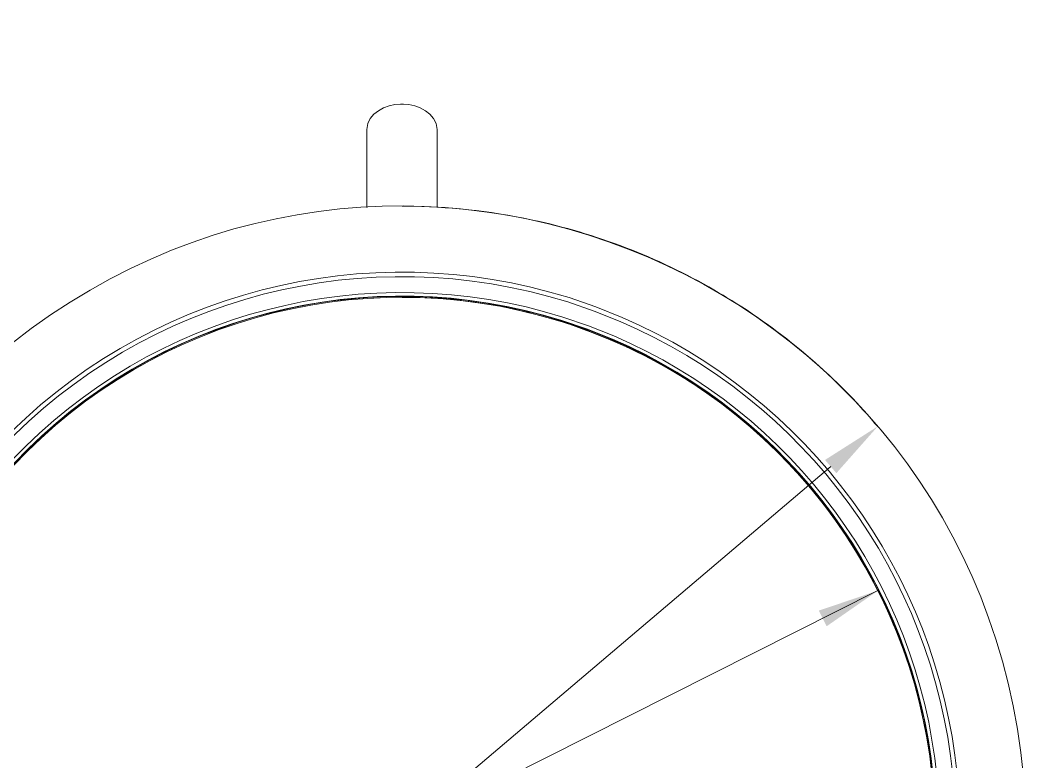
# Model space of a CAD drawing. Header units: millimetres. Extents: x 34 to 394, y 0 to 133.
# Drawn here: x 75.8 to 154.7, y 74.1 to 132.2 of the extents above; entities that cross this region are included whole.
import ezdxf

# ---------------------------------------------------------------- set-up
doc = ezdxf.new("R2010")
doc.units = ezdxf.units.MM

msp = doc.modelspace()

# ---------------------------------------------------------------- hatches: boundary and pattern name
h = msp.add_hatch(color=7)
h.dxf.hatch_style = 2
h.paths.add_polyline_path([(143.0661, 100.371697), (138.9386, 97.747101), (139.8276, 96.709899)])
h = msp.add_hatch(color=7)
h.dxf.hatch_style = 2
h.paths.add_polyline_path([(143.087196, 87.502399), (138.451696, 85.935995), (139.0656, 84.708399)])

# ---------------------------------------------------------------- linework, layer by layer
at = {"color": 7, "lineweight": 20}
for points in [[(102.9976, 117.537899), (102.9976, 123.591601)], [(108.5221, 117.537899), (108.5221, 123.591601)], [(43.582696, 15.937899), (139.3831, 97.239101)], [(143.087196, 87.502399), (68.432398, 49.910399)]]:
    msp.add_lwpolyline(points, dxfattribs=at)
for points, knots in [([(154.6866, 68.706399), (154.6866, 68.706399), (154.644196, 71.034697), (154.644196, 71.034697), (152.264392, 111.969619), (104.977389, 132.219417), (73.7241, 105.684601), (73.7241, 105.684601), (71.988398, 104.118197), (71.988398, 104.118197), (71.988398, 104.118197), (70.3586, 102.467197), (70.3586, 102.467197), (42.339895, 72.5527), (60.366804, 24.265607), (101.113696, 20.001899), (101.113696, 20.001899), (103.4421, 19.832601), (103.4421, 19.832601), (103.4421, 19.832601), (105.770398, 19.769101), (105.770398, 19.769101), (131.954305, 19.842796), (153.320291, 40.229507), (154.644196, 66.378101), (154.644196, 66.378101), (154.6866, 68.706399), (154.6866, 68.706399)], [0, 0, 0, 0, 1, 1, 1, 2, 2, 2, 3, 3, 3, 4, 4, 4, 5, 5, 5, 6, 6, 6, 7, 7, 7, 8, 8, 8, 9, 9, 9, 9]), ([(105.770398, 125.644697), (105.770398, 125.644697), (105.643398, 125.644697), (105.643398, 125.644697), (104.505689, 125.630621), (103.051187, 124.92429), (102.9976, 123.655101), (102.9976, 123.655101), (102.9976, 123.591601), (102.9976, 123.591601)], [0, 0, 0, 0, 1, 1, 1, 2, 2, 2, 3, 3, 3, 3]), ([(108.5221, 123.591601), (108.5221, 123.591601), (108.5221, 123.655101), (108.5221, 123.655101), (108.469889, 124.925419), (107.012493, 125.632703), (105.876196, 125.644697), (105.876196, 125.644697), (105.770398, 125.644697), (105.770398, 125.644697)], [0, 0, 0, 0, 1, 1, 1, 2, 2, 2, 3, 3, 3, 3]), ([(143.0661, 100.371697), (143.0661, 100.371697), (142.854398, 100.604601), (142.854398, 100.604601), (139.571801, 104.451219), (135.543396, 107.875704), (131.212696, 110.489399), (131.212696, 110.489399), (130.9376, 110.658697), (130.9376, 110.658697), (130.9376, 110.658697), (130.641196, 110.828101), (130.641196, 110.828101), (126.263612, 113.445289), (121.412917, 115.339388), (116.438398, 116.458399), (116.438398, 116.458399), (116.120898, 116.521899), (116.120898, 116.521899), (116.120898, 116.521899), (115.803398, 116.585399), (115.803398, 116.585399), (112.578303, 117.286404), (109.382807, 117.584113), (106.087898, 117.643697), (106.087898, 117.643697), (105.770398, 117.643697), (105.770398, 117.643697)], [0, 0, 0, 0, 1, 1, 1, 2, 2, 2, 3, 3, 3, 4, 4, 4, 5, 5, 5, 6, 6, 6, 7, 7, 7, 8, 8, 8, 9, 9, 9, 9]), ([(149.521898, 68.706399), (149.521898, 68.706399), (149.458398, 70.928899), (149.458398, 70.928899), (149.458398, 70.928899), (149.2891, 73.130197), (149.2891, 73.130197), (147.719203, 88.917708), (137.593811, 102.669021), (123.021196, 108.923101), (123.021196, 108.923101), (120.9681, 109.748601), (120.9681, 109.748601), (120.9681, 109.748601), (118.8726, 110.468197), (118.8726, 110.468197), (102.900903, 115.443105), (85.570307, 110.975492), (74.0416, 98.847697), (74.0416, 98.847697), (72.559898, 97.217899), (72.559898, 97.217899), (72.559898, 97.217899), (71.162898, 95.482197), (71.162898, 95.482197), (71.162898, 95.482197), (69.8506, 93.704197), (69.8506, 93.704197), (69.8506, 93.704197), (68.622898, 91.862697), (68.622898, 91.862697), (60.233807, 78.415196), (59.776607, 61.323501), (67.5011, 47.476197), (67.5011, 47.476197), (68.622898, 45.550101), (68.622898, 45.550101), (68.622898, 45.550101), (69.8506, 43.708601), (69.8506, 43.708601), (79.370308, 29.994294), (95.897206, 22.921805), (112.3956, 25.441697), (112.3956, 25.441697), (114.575696, 25.843899), (114.575696, 25.843899), (114.575696, 25.843899), (116.734696, 26.330697), (116.734696, 26.330697), (116.734696, 26.330697), (118.8726, 26.944601), (118.8726, 26.944601), (136.328714, 32.450404), (148.538001, 48.19731), (149.458398, 66.483899), (149.458398, 66.483899), (149.521898, 68.706399), (149.521898, 68.706399)], [0, 0, 0, 0, 1, 1, 1, 2, 2, 2, 3, 3, 3, 4, 4, 4, 5, 5, 5, 6, 6, 6, 7, 7, 7, 8, 8, 8, 9, 9, 9, 10, 10, 10, 11, 11, 11, 12, 12, 12, 13, 13, 13, 14, 14, 14, 15, 15, 15, 16, 16, 16, 17, 17, 17, 18, 18, 18, 19, 19, 19, 19]), ([(149.183196, 68.706399), (149.183196, 68.706399), (149.119696, 70.907697), (149.119696, 70.907697), (149.119696, 70.907697), (148.950398, 73.087899), (148.950398, 73.087899), (147.366814, 88.78009), (137.373289, 102.389304), (122.8731, 108.605601), (122.8731, 108.605601), (120.8411, 109.409899), (120.8411, 109.409899), (120.8411, 109.409899), (118.766696, 110.129601), (118.766696, 110.129601), (102.932689, 115.06281), (85.733008, 110.638307), (74.2956, 98.614899), (74.2956, 98.614899), (72.813898, 96.985101), (72.813898, 96.985101), (72.813898, 96.985101), (71.4381, 95.270601), (71.4381, 95.270601), (71.4381, 95.270601), (70.125696, 93.513697), (70.125696, 93.513697), (70.125696, 93.513697), (68.919196, 91.672197), (68.919196, 91.672197), (60.577483, 78.289219), (60.146706, 61.436319), (67.797398, 47.645601), (67.797398, 47.645601), (68.919196, 45.740601), (68.919196, 45.740601), (68.919196, 45.740601), (70.125696, 43.899101), (70.125696, 43.899101), (79.565006, 30.330492), (95.994608, 23.26721), (112.3321, 25.801601), (112.3321, 25.801601), (114.4911, 26.182601), (114.4911, 26.182601), (114.4911, 26.182601), (116.6501, 26.669399), (116.6501, 26.669399), (116.6501, 26.669399), (118.766696, 27.283197), (118.766696, 27.283197), (136.106817, 32.732591), (148.186599, 48.36241), (149.119696, 66.505101), (149.119696, 66.505101), (149.183196, 68.706399), (149.183196, 68.706399)], [0, 0, 0, 0, 1, 1, 1, 2, 2, 2, 3, 3, 3, 4, 4, 4, 5, 5, 5, 6, 6, 6, 7, 7, 7, 8, 8, 8, 9, 9, 9, 10, 10, 10, 11, 11, 11, 12, 12, 12, 13, 13, 13, 14, 14, 14, 15, 15, 15, 16, 16, 16, 17, 17, 17, 18, 18, 18, 19, 19, 19, 19]), ([(147.934398, 68.706399), (147.934398, 68.706399), (147.870898, 70.844197), (147.870898, 70.844197), (147.870898, 70.844197), (147.7016, 72.960899), (147.7016, 72.960899), (146.198414, 88.185694), (136.432396, 101.427914), (122.386196, 107.462601), (122.386196, 107.462601), (120.3966, 108.245697), (120.3966, 108.245697), (120.3966, 108.245697), (118.385696, 108.944197), (118.385696, 108.944197), (103.026492, 113.725818), (86.280096, 109.436322), (75.205696, 97.747101), (75.205696, 97.747101), (73.766398, 96.180697), (73.766398, 96.180697), (73.766398, 96.180697), (72.411696, 94.508601), (72.411696, 94.508601), (72.411696, 94.508601), (71.162898, 92.794101), (71.162898, 92.794101), (71.162898, 92.794101), (69.9776, 91.016101), (69.9776, 91.016101), (61.876693, 77.975318), (61.454806, 61.668518), (68.8981, 48.238197), (68.8981, 48.238197), (69.9776, 46.396697), (69.9776, 46.396697), (69.9776, 46.396697), (71.162898, 44.618697), (71.162898, 44.618697), (80.275889, 31.437508), (96.311014, 24.566808), (112.1416, 27.029197), (112.1416, 27.029197), (114.258196, 27.410197), (114.258196, 27.410197), (114.258196, 27.410197), (116.3326, 27.875899), (116.3326, 27.875899), (116.3326, 27.875899), (118.385696, 28.468601), (118.385696, 28.468601), (135.223109, 33.766618), (146.969586, 48.941707), (147.870898, 66.568601), (147.870898, 66.568601), (147.934398, 68.706399), (147.934398, 68.706399)], [0, 0, 0, 0, 1, 1, 1, 2, 2, 2, 3, 3, 3, 4, 4, 4, 5, 5, 5, 6, 6, 6, 7, 7, 7, 8, 8, 8, 9, 9, 9, 10, 10, 10, 11, 11, 11, 12, 12, 12, 13, 13, 13, 14, 14, 14, 15, 15, 15, 16, 16, 16, 17, 17, 17, 18, 18, 18, 19, 19, 19, 19]), ([(147.616898, 68.706399), (147.616898, 68.706399), (147.5746, 70.886601), (147.5746, 70.886601), (147.5746, 70.886601), (147.3841, 73.087899), (147.3841, 73.087899), (145.768695, 88.702514), (135.429484, 102.191007), (120.756398, 107.780101), (120.756398, 107.780101), (118.703196, 108.520899), (118.703196, 108.520899), (118.703196, 108.520899), (116.5866, 109.134697), (116.5866, 109.134697), (100.674205, 113.43079), (83.594399, 107.88089), (73.237196, 95.058899), (73.237196, 95.058899), (71.903696, 93.302101), (71.903696, 93.302101), (71.903696, 93.302101), (70.654898, 91.502899), (70.654898, 91.502899), (70.654898, 91.502899), (69.511898, 89.640197), (69.511898, 89.640197), (69.511898, 89.640197), (68.4536, 87.714101), (68.4536, 87.714101), (61.333098, 73.665714), (62.635201, 56.834721), (71.903696, 44.089601), (71.903696, 44.089601), (73.237196, 42.353899), (73.237196, 42.353899), (73.237196, 42.353899), (74.655398, 40.702899), (74.655398, 40.702899), (85.689616, 28.404007), (102.99259, 23.790415), (118.703196, 28.891899), (118.703196, 28.891899), (120.756398, 29.632697), (120.756398, 29.632697), (120.756398, 29.632697), (122.788398, 30.458197), (122.788398, 30.458197), (122.788398, 30.458197), (124.756898, 31.410697), (124.756898, 31.410697), (138.11691, 38.199588), (146.742009, 51.553603), (147.5746, 66.505101), (147.5746, 66.505101), (147.616898, 68.706399), (147.616898, 68.706399)], [0, 0, 0, 0, 1, 1, 1, 2, 2, 2, 3, 3, 3, 4, 4, 4, 5, 5, 5, 6, 6, 6, 7, 7, 7, 8, 8, 8, 9, 9, 9, 10, 10, 10, 11, 11, 11, 12, 12, 12, 13, 13, 13, 14, 14, 14, 15, 15, 15, 16, 16, 16, 17, 17, 17, 18, 18, 18, 19, 19, 19, 19]), ([(147.553398, 68.706399), (147.553398, 68.706399), (147.489898, 70.886601), (147.489898, 70.886601), (147.489898, 70.886601), (147.3206, 73.066697), (147.3206, 73.066697), (145.724598, 88.62769), (135.358187, 102.150791), (120.735196, 107.716601), (120.735196, 107.716601), (118.6821, 108.457399), (118.6821, 108.457399), (118.6821, 108.457399), (116.5866, 109.071197), (116.5866, 109.071197), (100.652686, 113.351803), (83.647703, 107.828714), (73.2796, 94.995399), (73.2796, 94.995399), (71.9461, 93.259697), (71.9461, 93.259697), (71.9461, 93.259697), (70.718398, 91.460601), (70.718398, 91.460601), (70.718398, 91.460601), (69.575398, 89.597899), (69.575398, 89.597899), (69.575398, 89.597899), (68.5171, 87.671697), (68.5171, 87.671697), (61.383192, 73.614208), (62.715316, 56.911309), (71.9461, 44.131899), (71.9461, 44.131899), (73.2796, 42.396197), (73.2796, 42.396197), (73.2796, 42.396197), (74.697696, 40.745197), (74.697696, 40.745197), (85.78021, 28.466802), (102.941508, 23.869719), (118.6821, 28.955399), (118.6821, 28.955399), (120.735196, 29.696197), (120.735196, 29.696197), (120.735196, 29.696197), (122.767196, 30.521697), (122.767196, 30.521697), (122.767196, 30.521697), (124.735696, 31.474197), (124.735696, 31.474197), (138.011112, 38.216909), (146.745501, 51.655908), (147.489898, 66.526197), (147.489898, 66.526197), (147.553398, 68.706399), (147.553398, 68.706399)], [0, 0, 0, 0, 1, 1, 1, 2, 2, 2, 3, 3, 3, 4, 4, 4, 5, 5, 5, 6, 6, 6, 7, 7, 7, 8, 8, 8, 9, 9, 9, 10, 10, 10, 11, 11, 11, 12, 12, 12, 13, 13, 13, 14, 14, 14, 15, 15, 15, 16, 16, 16, 17, 17, 17, 18, 18, 18, 19, 19, 19, 19]), ([(147.659196, 68.706399), (147.659196, 68.706399), (147.595696, 70.823101), (147.595696, 70.823101), (147.595696, 70.823101), (147.426398, 72.939697), (147.426398, 72.939697), (145.906596, 88.076016), (136.248987, 101.195504), (122.280398, 107.208601), (122.280398, 107.208601), (120.311898, 107.991697), (120.311898, 107.991697), (120.311898, 107.991697), (118.3011, 108.669101), (118.3011, 108.669101), (103.041697, 113.451992), (86.414187, 109.154488), (75.396196, 97.556601), (75.396196, 97.556601), (73.9781, 95.990197), (73.9781, 95.990197), (73.9781, 95.990197), (72.6446, 94.339197), (72.6446, 94.339197), (72.6446, 94.339197), (71.3746, 92.624697), (71.3746, 92.624697), (71.3746, 92.624697), (70.210398, 90.867899), (70.210398, 90.867899), (62.168511, 77.897319), (61.746589, 61.745), (69.130898, 48.386399), (69.130898, 48.386399), (70.210398, 46.544899), (70.210398, 46.544899), (70.210398, 46.544899), (71.3746, 44.766899), (71.3746, 44.766899), (80.534792, 31.669319), (96.294399, 24.863212), (112.099196, 27.304399), (112.099196, 27.304399), (114.194696, 27.664197), (114.194696, 27.664197), (114.194696, 27.664197), (116.2691, 28.151101), (116.2691, 28.151101), (116.2691, 28.151101), (118.3011, 28.743697), (118.3011, 28.743697), (135.044286, 33.988797), (146.687999, 49.075692), (147.595696, 66.589697), (147.595696, 66.589697), (147.659196, 68.706399), (147.659196, 68.706399)], [0, 0, 0, 0, 1, 1, 1, 2, 2, 2, 3, 3, 3, 4, 4, 4, 5, 5, 5, 6, 6, 6, 7, 7, 7, 8, 8, 8, 9, 9, 9, 10, 10, 10, 11, 11, 11, 12, 12, 12, 13, 13, 13, 14, 14, 14, 15, 15, 15, 16, 16, 16, 17, 17, 17, 18, 18, 18, 19, 19, 19, 19]), ([(144.3361, 84.750697), (144.3361, 84.750697), (144.187898, 85.131697), (144.187898, 85.131697), (141.666983, 91.044994), (137.759899, 96.354617), (132.863696, 100.519899), (132.863696, 100.519899), (132.567398, 100.773899), (132.567398, 100.773899), (132.567398, 100.773899), (132.249898, 101.027899), (132.249898, 101.027899), (127.357187, 105.066499), (121.296889, 108.046801), (115.104898, 109.431101), (115.104898, 109.431101), (114.702696, 109.536899), (114.702696, 109.536899), (114.702696, 109.536899), (114.3006, 109.621601), (114.3006, 109.621601), (111.642384, 110.157788), (108.886096, 110.488694), (106.1726, 110.489399), (106.1726, 110.489399), (105.770398, 110.489399), (105.770398, 110.489399)], [0, 0, 0, 0, 1, 1, 1, 2, 2, 2, 3, 3, 3, 4, 4, 4, 5, 5, 5, 6, 6, 6, 7, 7, 7, 8, 8, 8, 9, 9, 9, 9])]:
    msp.add_open_spline(points, degree=3, knots=knots, dxfattribs=at)

doc.saveas('drawing.dxf')
